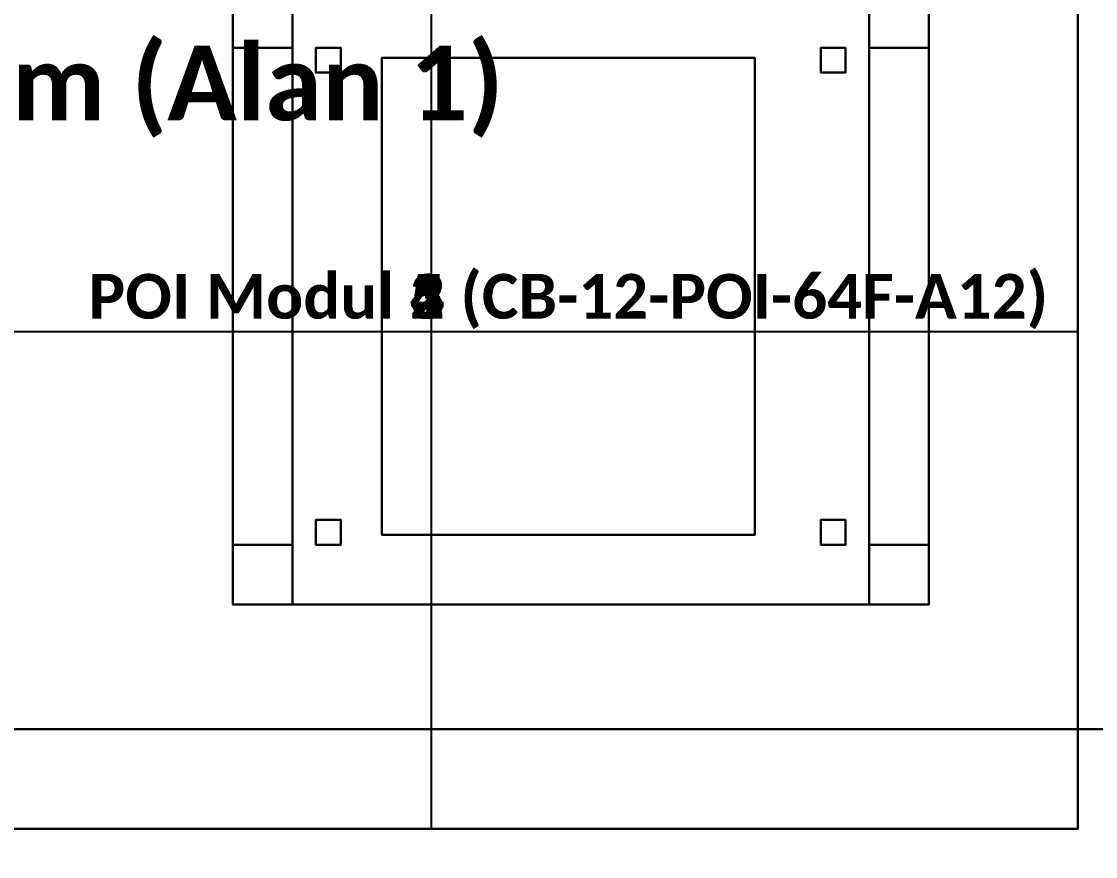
# Model space of a CAD drawing. Header units: metres. Extents: x -2.25 to 1.3, y -0.7 to 2.1.
# Drawn here: x -0.475 to 0.605, y 0.572 to 1.412 of the extents above; entities that cross this region are included whole.
import ezdxf
from ezdxf.enums import TextEntityAlignment as Align

# ---------------------------------------------------------------- set-up
doc = ezdxf.new("R2010")
doc.units = ezdxf.units.M
for name, color, linetype in [('BLOK_OZEL_PLATFORM', 140, 'CONTINUOUS'), ('EKP_POI_MODULLERI', 40, 'CONTINUOUS'), ('EKP_POI_TASIYICI_SASE', 30, 'CONTINUOUS')]:
    doc.layers.add(name, color=color, linetype=linetype)
doc.styles.get("Standard").update_dxf_attribs({"font": 'calibrib.ttf'})

msp = doc.modelspace()

# ---------------------------------------------------------------- linework, layer by layer
at = {"layer": 'BLOK_OZEL_PLATFORM'}
for p, q in [((-0.0625, 0.6, 1.216), (-0.0625, 2.1, 1.216)), ((0.5875, 0.6, -0.688), (0.5875, 2.1, -0.688)), ((0.5875, 0.6, 1.216), (0.5875, 2.1, 1.216)), ((-2.0125, 1.1, 1.216), (0.5875, 1.1, 1.216)), ((1.3, 0.7, -0.05), (-1.3, 0.7, -0.05)), ((1.3, 0.7), (-1.3, 0.7)), ((-2.0125, 0.6, -0.688), (0.5875, 0.6, -0.688)), ((-2.0125, 0.6, 1.216), (0.5875, 0.6, 1.216)), ((0.5875, 0.6, -0.688), (0.5875, 0.6, 1.216))]:
    msp.add_line(p, q, dxfattribs=at)
for points in [[(-2.0125, 0.6, -0.688), (0.5875, 0.6, -0.688), (0.5875, 2.1, -0.688), (-2.0125, 2.1, -0.688)], [(-2.0125, 0.6, 1.216), (0.5875, 0.6, 1.216), (0.5875, 2.1, 1.216), (-2.0125, 2.1, 1.216)], [(0.5875, 0.6, -0.688), (0.5875, 2.1, -0.688), (0.5875, 2.1, 1.216), (0.5875, 0.6, 1.216)], [(-1.3, -0.7, -0.05), (1.3, -0.7, -0.05), (1.3, 0.7, -0.05), (-1.3, 0.7, -0.05)], [(-1.3, -0.7), (1.3, -0.7), (1.3, 0.7), (-1.3, 0.7)], [(-1.3, 0.7, -0.05), (1.3, 0.7, -0.05), (1.3, 0.7), (-1.3, 0.7)], [(-2.0125, 0.6, -0.688), (0.5875, 0.6, -0.688), (0.5875, 0.6, 1.216), (-2.0125, 0.6, 1.216)]]:
    msp.add_3dface(points, dxfattribs=at)
at = {"layer": 'EKP_POI_MODULLERI'}
for p, q in [((0.2625, 1.3755, 0.1585), (-0.1125, 1.3755, 0.1585)), ((-0.1125, 1.3755, 0.1585), (-0.1125, 0.8955, 0.1585)), ((0.2625, 1.3755, 0.4225), (-0.1125, 1.3755, 0.4225)), ((-0.1125, 1.3755, 0.4225), (-0.1125, 0.8955, 0.4225)), ((-0.1125, 1.3755, 0.1585), (-0.1125, 1.3755, 0.4225)), ((0.2625, 1.3755, 0.4735), (-0.1125, 1.3755, 0.4735)), ((-0.1125, 1.3755, 0.4735), (-0.1125, 0.8955, 0.4735)), ((0.2625, 1.3755, 0.7375), (-0.1125, 1.3755, 0.7375)), ((-0.1125, 1.3755, 0.7375), (-0.1125, 0.8955, 0.7375)), ((-0.1125, 1.3755, 0.4735), (-0.1125, 1.3755, 0.7375)), ((0.2625, 1.3755, 0.7885), (-0.1125, 1.3755, 0.7885)), ((-0.1125, 1.3755, 0.7885), (-0.1125, 0.8955, 0.7885)), ((0.2625, 1.3755, 1.0525), (-0.1125, 1.3755, 1.0525)), ((-0.1125, 1.3755, 1.0525), (-0.1125, 0.8955, 1.0525)), ((-0.1125, 1.3755, 0.7885), (-0.1125, 1.3755, 1.0525)), ((0.2625, 1.3755, 1.1035), (-0.1125, 1.3755, 1.1035)), ((-0.1125, 1.3755, 1.1035), (-0.1125, 0.8955, 1.1035)), ((0.2625, 1.3755, 1.3675), (-0.1125, 1.3755, 1.3675)), ((-0.1125, 1.3755, 1.3675), (-0.1125, 0.8955, 1.3675)), ((-0.1125, 1.3755, 1.1035), (-0.1125, 1.3755, 1.3675)), ((0.2625, 1.3755, 1.4185), (-0.1125, 1.3755, 1.4185)), ((-0.1125, 1.3755, 1.4185), (-0.1125, 0.8955, 1.4185)), ((0.2625, 1.3755, 1.6825), (-0.1125, 1.3755, 1.6825)), ((-0.1125, 1.3755, 1.6825), (-0.1125, 0.8955, 1.6825)), ((-0.1125, 1.3755, 1.4185), (-0.1125, 1.3755, 1.6825)), ((0.2625, 0.8955, 0.1585), (0.2625, 1.3755, 0.1585)), ((0.2625, 0.8955, 0.4225), (0.2625, 1.3755, 0.4225)), ((0.2625, 1.3755, 0.1585), (0.2625, 1.3755, 0.4225)), ((0.2625, 0.8955, 0.4735), (0.2625, 1.3755, 0.4735)), ((0.2625, 0.8955, 0.7375), (0.2625, 1.3755, 0.7375)), ((0.2625, 1.3755, 0.4735), (0.2625, 1.3755, 0.7375)), ((0.2625, 0.8955, 0.7885), (0.2625, 1.3755, 0.7885)), ((0.2625, 0.8955, 1.0525), (0.2625, 1.3755, 1.0525)), ((0.2625, 1.3755, 0.7885), (0.2625, 1.3755, 1.0525)), ((0.2625, 0.8955, 1.1035), (0.2625, 1.3755, 1.1035)), ((0.2625, 0.8955, 1.3675), (0.2625, 1.3755, 1.3675)), ((0.2625, 1.3755, 1.1035), (0.2625, 1.3755, 1.3675)), ((0.2625, 0.8955, 1.4185), (0.2625, 1.3755, 1.4185)), ((0.2625, 0.8955, 1.6825), (0.2625, 1.3755, 1.6825)), ((0.2625, 1.3755, 1.4185), (0.2625, 1.3755, 1.6825)), ((-0.1125, 0.8955, 0.1585), (0.2625, 0.8955, 0.1585)), ((-0.1125, 0.8955, 0.4225), (0.2625, 0.8955, 0.4225)), ((-0.1125, 0.8955, 0.1585), (-0.1125, 0.8955, 0.4225)), ((-0.1125, 0.8955, 0.4735), (0.2625, 0.8955, 0.4735)), ((-0.1125, 0.8955, 0.7375), (0.2625, 0.8955, 0.7375)), ((-0.1125, 0.8955, 0.4735), (-0.1125, 0.8955, 0.7375)), ((-0.1125, 0.8955, 0.7885), (0.2625, 0.8955, 0.7885)), ((-0.1125, 0.8955, 1.0525), (0.2625, 0.8955, 1.0525)), ((-0.1125, 0.8955, 0.7885), (-0.1125, 0.8955, 1.0525)), ((-0.1125, 0.8955, 1.1035), (0.2625, 0.8955, 1.1035)), ((-0.1125, 0.8955, 1.3675), (0.2625, 0.8955, 1.3675)), ((-0.1125, 0.8955, 1.1035), (-0.1125, 0.8955, 1.3675)), ((-0.1125, 0.8955, 1.4185), (0.2625, 0.8955, 1.4185)), ((-0.1125, 0.8955, 1.6825), (0.2625, 0.8955, 1.6825)), ((-0.1125, 0.8955, 1.4185), (-0.1125, 0.8955, 1.6825)), ((0.2625, 0.8955, 0.1585), (0.2625, 0.8955, 0.4225)), ((0.2625, 0.8955, 0.4735), (0.2625, 0.8955, 0.7375)), ((0.2625, 0.8955, 0.7885), (0.2625, 0.8955, 1.0525)), ((0.2625, 0.8955, 1.1035), (0.2625, 0.8955, 1.3675)), ((0.2625, 0.8955, 1.4185), (0.2625, 0.8955, 1.6825))]:
    msp.add_line(p, q, dxfattribs=at)
for points in [[(-0.1125, 0.8955, 0.1585), (0.2625, 0.8955, 0.1585), (0.2625, 1.3755, 0.1585), (-0.1125, 1.3755, 0.1585)], [(-0.1125, 0.8955, 0.4225), (0.2625, 0.8955, 0.4225), (0.2625, 1.3755, 0.4225), (-0.1125, 1.3755, 0.4225)], [(-0.1125, 1.3755, 0.1585), (0.2625, 1.3755, 0.1585), (0.2625, 1.3755, 0.4225), (-0.1125, 1.3755, 0.4225)], [(-0.1125, 0.8955, 0.1585), (-0.1125, 1.3755, 0.1585), (-0.1125, 1.3755, 0.4225), (-0.1125, 0.8955, 0.4225)], [(-0.1125, 0.8955, 0.4735), (0.2625, 0.8955, 0.4735), (0.2625, 1.3755, 0.4735), (-0.1125, 1.3755, 0.4735)], [(-0.1125, 0.8955, 0.7375), (0.2625, 0.8955, 0.7375), (0.2625, 1.3755, 0.7375), (-0.1125, 1.3755, 0.7375)], [(-0.1125, 1.3755, 0.4735), (0.2625, 1.3755, 0.4735), (0.2625, 1.3755, 0.7375), (-0.1125, 1.3755, 0.7375)], [(-0.1125, 0.8955, 0.4735), (-0.1125, 1.3755, 0.4735), (-0.1125, 1.3755, 0.7375), (-0.1125, 0.8955, 0.7375)], [(-0.1125, 0.8955, 0.7885), (0.2625, 0.8955, 0.7885), (0.2625, 1.3755, 0.7885), (-0.1125, 1.3755, 0.7885)], [(-0.1125, 0.8955, 1.0525), (0.2625, 0.8955, 1.0525), (0.2625, 1.3755, 1.0525), (-0.1125, 1.3755, 1.0525)], [(-0.1125, 1.3755, 0.7885), (0.2625, 1.3755, 0.7885), (0.2625, 1.3755, 1.0525), (-0.1125, 1.3755, 1.0525)], [(-0.1125, 0.8955, 0.7885), (-0.1125, 1.3755, 0.7885), (-0.1125, 1.3755, 1.0525), (-0.1125, 0.8955, 1.0525)], [(-0.1125, 0.8955, 1.1035), (0.2625, 0.8955, 1.1035), (0.2625, 1.3755, 1.1035), (-0.1125, 1.3755, 1.1035)], [(-0.1125, 0.8955, 1.3675), (0.2625, 0.8955, 1.3675), (0.2625, 1.3755, 1.3675), (-0.1125, 1.3755, 1.3675)], [(-0.1125, 1.3755, 1.1035), (0.2625, 1.3755, 1.1035), (0.2625, 1.3755, 1.3675), (-0.1125, 1.3755, 1.3675)], [(-0.1125, 0.8955, 1.1035), (-0.1125, 1.3755, 1.1035), (-0.1125, 1.3755, 1.3675), (-0.1125, 0.8955, 1.3675)], [(-0.1125, 0.8955, 1.4185), (0.2625, 0.8955, 1.4185), (0.2625, 1.3755, 1.4185), (-0.1125, 1.3755, 1.4185)], [(-0.1125, 0.8955, 1.6825), (0.2625, 0.8955, 1.6825), (0.2625, 1.3755, 1.6825), (-0.1125, 1.3755, 1.6825)], [(-0.1125, 1.3755, 1.4185), (0.2625, 1.3755, 1.4185), (0.2625, 1.3755, 1.6825), (-0.1125, 1.3755, 1.6825)], [(-0.1125, 0.8955, 1.4185), (-0.1125, 1.3755, 1.4185), (-0.1125, 1.3755, 1.6825), (-0.1125, 0.8955, 1.6825)], [(0.2625, 0.8955, 0.1585), (0.2625, 1.3755, 0.1585), (0.2625, 1.3755, 0.4225), (0.2625, 0.8955, 0.4225)], [(0.2625, 0.8955, 0.4735), (0.2625, 1.3755, 0.4735), (0.2625, 1.3755, 0.7375), (0.2625, 0.8955, 0.7375)], [(0.2625, 0.8955, 0.7885), (0.2625, 1.3755, 0.7885), (0.2625, 1.3755, 1.0525), (0.2625, 0.8955, 1.0525)], [(0.2625, 0.8955, 1.1035), (0.2625, 1.3755, 1.1035), (0.2625, 1.3755, 1.3675), (0.2625, 0.8955, 1.3675)], [(0.2625, 0.8955, 1.4185), (0.2625, 1.3755, 1.4185), (0.2625, 1.3755, 1.6825), (0.2625, 0.8955, 1.6825)], [(-0.1125, 0.8955, 0.1585), (0.2625, 0.8955, 0.1585), (0.2625, 0.8955, 0.4225), (-0.1125, 0.8955, 0.4225)], [(-0.1125, 0.8955, 0.4735), (0.2625, 0.8955, 0.4735), (0.2625, 0.8955, 0.7375), (-0.1125, 0.8955, 0.7375)], [(-0.1125, 0.8955, 0.7885), (0.2625, 0.8955, 0.7885), (0.2625, 0.8955, 1.0525), (-0.1125, 0.8955, 1.0525)], [(-0.1125, 0.8955, 1.1035), (0.2625, 0.8955, 1.1035), (0.2625, 0.8955, 1.3675), (-0.1125, 0.8955, 1.3675)], [(-0.1125, 0.8955, 1.4185), (0.2625, 0.8955, 1.4185), (0.2625, 0.8955, 1.6825), (-0.1125, 0.8955, 1.6825)]]:
    msp.add_3dface(points, dxfattribs=at)
at = {"layer": 'EKP_POI_TASIYICI_SASE'}
for p, q in [((-0.2625, 1.4455), (-0.2625, 0.8255)), ((-0.2625, 1.4455, 0.1), (-0.2625, 0.8255, 0.1)), ((-0.2625, 1.4455, 0.1), (-0.2625, 1.3855, 0.1)), ((-0.2625, 1.4455, 1.72), (-0.2625, 1.3855, 1.72)), ((-0.2625, 1.4455, 1.72), (-0.2625, 0.8255, 1.72)), ((-0.2625, 1.4455, 1.78), (-0.2625, 0.8255, 1.78)), ((-0.2025, 1.3855, 0.1), (-0.2025, 1.4455, 0.1)), ((-0.2025, 1.3855, 1.72), (-0.2025, 1.4455, 1.72)), ((0.3775, 1.4455, 0.1), (0.3775, 1.3855, 0.1)), ((0.3775, 1.4455, 1.72), (0.3775, 1.3855, 1.72)), ((0.4375, 0.8255), (0.4375, 1.4455)), ((0.4375, 0.8255, 0.1), (0.4375, 1.4455, 0.1)), ((0.4375, 1.3855, 0.1), (0.4375, 1.4455, 0.1)), ((0.4375, 1.3855, 1.72), (0.4375, 1.4455, 1.72)), ((0.4375, 0.8255, 1.72), (0.4375, 1.4455, 1.72)), ((0.4375, 0.8255, 1.78), (0.4375, 1.4455, 1.78)), ((-0.2625, 1.3855, 0.1), (-0.2025, 1.3855, 0.1)), ((-0.2625, 1.3855, 1.72), (-0.2025, 1.3855, 1.72)), ((-0.2625, 1.3855, 0.1), (-0.2625, 1.3855, 1.72)), ((-0.2025, 1.3855, 0.14), (-0.2625, 1.3855, 0.14)), ((-0.2625, 1.3855, 0.14), (-0.2625, 0.8855, 0.14)), ((-0.2025, 1.3855, 0.18), (-0.2625, 1.3855, 0.18)), ((-0.2625, 1.3855, 0.18), (-0.2625, 0.8855, 0.18)), ((-0.2625, 1.3855, 0.14), (-0.2625, 1.3855, 0.18)), ((-0.2025, 1.3855, 0.89), (-0.2625, 1.3855, 0.89)), ((-0.2625, 1.3855, 0.89), (-0.2625, 0.8855, 0.89)), ((-0.2025, 1.3855, 0.93), (-0.2625, 1.3855, 0.93)), ((-0.2625, 1.3855, 0.93), (-0.2625, 0.8855, 0.93)), ((-0.2625, 1.3855, 0.89), (-0.2625, 1.3855, 0.93)), ((-0.2025, 1.3855, 1.66), (-0.2625, 1.3855, 1.66)), ((-0.2625, 1.3855, 1.66), (-0.2625, 0.8855, 1.66)), ((-0.2025, 1.3855, 1.7), (-0.2625, 1.3855, 1.7)), ((-0.2625, 1.3855, 1.7), (-0.2625, 0.8855, 1.7)), ((-0.2625, 1.3855, 1.66), (-0.2625, 1.3855, 1.7)), ((-0.2025, 1.3855, 0.1), (-0.2025, 1.3855, 1.72)), ((-0.2025, 0.8855, 0.14), (-0.2025, 1.3855, 0.14)), ((-0.2025, 0.8855, 0.18), (-0.2025, 1.3855, 0.18)), ((-0.2025, 1.3855, 0.14), (-0.2025, 1.3855, 0.18)), ((-0.2025, 0.8855, 0.89), (-0.2025, 1.3855, 0.89)), ((-0.2025, 0.8855, 0.93), (-0.2025, 1.3855, 0.93)), ((-0.2025, 1.3855, 0.89), (-0.2025, 1.3855, 0.93)), ((-0.2025, 0.8855, 1.66), (-0.2025, 1.3855, 1.66)), ((-0.2025, 0.8855, 1.7), (-0.2025, 1.3855, 1.7)), ((-0.2025, 1.3855, 1.66), (-0.2025, 1.3855, 1.7)), ((-0.1538, 1.3855, 0.1), (-0.1788, 1.3855, 0.1)), ((-0.1788, 1.3855, 0.1), (-0.1788, 1.3605, 0.1)), ((-0.1538, 1.3855, 1.72), (-0.1788, 1.3855, 1.72)), ((-0.1788, 1.3855, 1.72), (-0.1788, 1.3605, 1.72)), ((-0.1788, 1.3855, 0.1), (-0.1788, 1.3855, 1.72)), ((-0.1538, 1.3605, 0.1), (-0.1538, 1.3855, 0.1)), ((-0.1538, 1.3605, 1.72), (-0.1538, 1.3855, 1.72)), ((-0.1538, 1.3855, 0.1), (-0.1538, 1.3855, 1.72)), ((0.3538, 1.3855, 0.1), (0.3288, 1.3855, 0.1)), ((0.3288, 1.3855, 0.1), (0.3288, 1.3605, 0.1)), ((0.3538, 1.3855, 1.72), (0.3288, 1.3855, 1.72)), ((0.3288, 1.3855, 1.72), (0.3288, 1.3605, 1.72)), ((0.3288, 1.3855, 0.1), (0.3288, 1.3855, 1.72)), ((0.3538, 1.3605, 0.1), (0.3538, 1.3855, 0.1)), ((0.3538, 1.3605, 1.72), (0.3538, 1.3855, 1.72)), ((0.3538, 1.3855, 0.1), (0.3538, 1.3855, 1.72)), ((0.3775, 1.3855, 0.1), (0.4375, 1.3855, 0.1)), ((0.3775, 1.3855, 1.72), (0.4375, 1.3855, 1.72)), ((0.3775, 1.3855, 0.1), (0.3775, 1.3855, 1.72)), ((0.4375, 1.3855, 0.14), (0.3775, 1.3855, 0.14)), ((0.3775, 1.3855, 0.14), (0.3775, 0.8855, 0.14)), ((0.4375, 1.3855, 0.18), (0.3775, 1.3855, 0.18)), ((0.3775, 1.3855, 0.18), (0.3775, 0.8855, 0.18)), ((0.3775, 1.3855, 0.14), (0.3775, 1.3855, 0.18)), ((0.4375, 1.3855, 0.89), (0.3775, 1.3855, 0.89)), ((0.3775, 1.3855, 0.89), (0.3775, 0.8855, 0.89)), ((0.4375, 1.3855, 0.93), (0.3775, 1.3855, 0.93)), ((0.3775, 1.3855, 0.93), (0.3775, 0.8855, 0.93)), ((0.3775, 1.3855, 0.89), (0.3775, 1.3855, 0.93)), ((0.4375, 1.3855, 1.66), (0.3775, 1.3855, 1.66)), ((0.3775, 1.3855, 1.66), (0.3775, 0.8855, 1.66)), ((0.4375, 1.3855, 1.7), (0.3775, 1.3855, 1.7)), ((0.3775, 1.3855, 1.7), (0.3775, 0.8855, 1.7)), ((0.3775, 1.3855, 1.66), (0.3775, 1.3855, 1.7)), ((0.4375, 1.3855, 0.1), (0.4375, 1.3855, 1.72)), ((0.4375, 0.8855, 0.14), (0.4375, 1.3855, 0.14)), ((0.4375, 0.8855, 0.18), (0.4375, 1.3855, 0.18)), ((0.4375, 1.3855, 0.14), (0.4375, 1.3855, 0.18)), ((0.4375, 0.8855, 0.89), (0.4375, 1.3855, 0.89)), ((0.4375, 0.8855, 0.93), (0.4375, 1.3855, 0.93)), ((0.4375, 1.3855, 0.89), (0.4375, 1.3855, 0.93)), ((0.4375, 0.8855, 1.66), (0.4375, 1.3855, 1.66)), ((0.4375, 0.8855, 1.7), (0.4375, 1.3855, 1.7)), ((0.4375, 1.3855, 1.66), (0.4375, 1.3855, 1.7)), ((-0.1788, 1.3605, 0.1), (-0.1538, 1.3605, 0.1)), ((-0.1788, 1.3605, 1.72), (-0.1538, 1.3605, 1.72)), ((-0.1788, 1.3605, 0.1), (-0.1788, 1.3605, 1.72)), ((-0.1538, 1.3605, 0.1), (-0.1538, 1.3605, 1.72)), ((0.3288, 1.3605, 0.1), (0.3538, 1.3605, 0.1)), ((0.3288, 1.3605, 1.72), (0.3538, 1.3605, 1.72)), ((0.3288, 1.3605, 0.1), (0.3288, 1.3605, 1.72)), ((0.3538, 1.3605, 0.1), (0.3538, 1.3605, 1.72)), ((-0.1538, 0.9105, 0.1), (-0.1788, 0.9105, 0.1)), ((-0.1788, 0.9105, 0.1), (-0.1788, 0.8855, 0.1)), ((-0.1538, 0.9105, 1.72), (-0.1788, 0.9105, 1.72)), ((-0.1788, 0.9105, 1.72), (-0.1788, 0.8855, 1.72)), ((-0.1788, 0.9105, 0.1), (-0.1788, 0.9105, 1.72)), ((-0.1538, 0.8855, 0.1), (-0.1538, 0.9105, 0.1)), ((-0.1538, 0.8855, 1.72), (-0.1538, 0.9105, 1.72)), ((-0.1538, 0.9105, 0.1), (-0.1538, 0.9105, 1.72)), ((0.3538, 0.9105, 0.1), (0.3288, 0.9105, 0.1)), ((0.3288, 0.9105, 0.1), (0.3288, 0.8855, 0.1)), ((0.3538, 0.9105, 1.72), (0.3288, 0.9105, 1.72)), ((0.3288, 0.9105, 1.72), (0.3288, 0.8855, 1.72)), ((0.3288, 0.9105, 0.1), (0.3288, 0.9105, 1.72)), ((0.3538, 0.8855, 0.1), (0.3538, 0.9105, 0.1)), ((0.3538, 0.8855, 1.72), (0.3538, 0.9105, 1.72)), ((0.3538, 0.9105, 0.1), (0.3538, 0.9105, 1.72)), ((-0.2025, 0.8855, 0.1), (-0.2625, 0.8855, 0.1)), ((-0.2625, 0.8855, 0.1), (-0.2625, 0.8255, 0.1)), ((-0.2025, 0.8855, 1.72), (-0.2625, 0.8855, 1.72)), ((-0.2625, 0.8855, 1.72), (-0.2625, 0.8255, 1.72)), ((-0.2625, 0.8855, 0.1), (-0.2625, 0.8855, 1.72)), ((-0.2625, 0.8855, 0.14), (-0.2025, 0.8855, 0.14)), ((-0.2625, 0.8855, 0.18), (-0.2025, 0.8855, 0.18)), ((-0.2625, 0.8855, 0.14), (-0.2625, 0.8855, 0.18)), ((-0.2625, 0.8855, 0.89), (-0.2025, 0.8855, 0.89)), ((-0.2625, 0.8855, 0.93), (-0.2025, 0.8855, 0.93)), ((-0.2625, 0.8855, 0.89), (-0.2625, 0.8855, 0.93)), ((-0.2625, 0.8855, 1.66), (-0.2025, 0.8855, 1.66)), ((-0.2625, 0.8855, 1.7), (-0.2025, 0.8855, 1.7)), ((-0.2625, 0.8855, 1.66), (-0.2625, 0.8855, 1.7)), ((-0.2025, 0.8255, 0.1), (-0.2025, 0.8855, 0.1)), ((-0.2025, 0.8255, 1.72), (-0.2025, 0.8855, 1.72)), ((-0.2025, 0.8855, 0.1), (-0.2025, 0.8855, 1.72)), ((-0.2025, 0.8855, 0.14), (-0.2025, 0.8855, 0.18)), ((-0.2025, 0.8855, 0.89), (-0.2025, 0.8855, 0.93)), ((-0.2025, 0.8855, 1.66), (-0.2025, 0.8855, 1.7)), ((-0.1788, 0.8855, 0.1), (-0.1538, 0.8855, 0.1)), ((-0.1788, 0.8855, 1.72), (-0.1538, 0.8855, 1.72)), ((-0.1788, 0.8855, 0.1), (-0.1788, 0.8855, 1.72)), ((-0.1538, 0.8855, 0.1), (-0.1538, 0.8855, 1.72)), ((0.3288, 0.8855, 0.1), (0.3538, 0.8855, 0.1)), ((0.3288, 0.8855, 1.72), (0.3538, 0.8855, 1.72)), ((0.3288, 0.8855, 0.1), (0.3288, 0.8855, 1.72)), ((0.3538, 0.8855, 0.1), (0.3538, 0.8855, 1.72)), ((0.4375, 0.8855, 0.1), (0.3775, 0.8855, 0.1)), ((0.3775, 0.8855, 0.1), (0.3775, 0.8255, 0.1)), ((0.4375, 0.8855, 1.72), (0.3775, 0.8855, 1.72)), ((0.3775, 0.8855, 1.72), (0.3775, 0.8255, 1.72)), ((0.3775, 0.8855, 0.1), (0.3775, 0.8855, 1.72)), ((0.3775, 0.8855, 0.14), (0.4375, 0.8855, 0.14)), ((0.3775, 0.8855, 0.18), (0.4375, 0.8855, 0.18)), ((0.3775, 0.8855, 0.14), (0.3775, 0.8855, 0.18)), ((0.3775, 0.8855, 0.89), (0.4375, 0.8855, 0.89)), ((0.3775, 0.8855, 0.93), (0.4375, 0.8855, 0.93)), ((0.3775, 0.8855, 0.89), (0.3775, 0.8855, 0.93)), ((0.3775, 0.8855, 1.66), (0.4375, 0.8855, 1.66)), ((0.3775, 0.8855, 1.7), (0.4375, 0.8855, 1.7)), ((0.3775, 0.8855, 1.66), (0.3775, 0.8855, 1.7)), ((0.4375, 0.8255, 0.1), (0.4375, 0.8855, 0.1)), ((0.4375, 0.8255, 1.72), (0.4375, 0.8855, 1.72)), ((0.4375, 0.8855, 0.1), (0.4375, 0.8855, 1.72)), ((0.4375, 0.8855, 0.14), (0.4375, 0.8855, 0.18)), ((0.4375, 0.8855, 0.89), (0.4375, 0.8855, 0.93)), ((0.4375, 0.8855, 1.66), (0.4375, 0.8855, 1.7)), ((-0.2625, 0.8255), (0.4375, 0.8255)), ((-0.2625, 0.8255, 0.1), (0.4375, 0.8255, 0.1)), ((-0.2625, 0.8255), (-0.2625, 0.8255, 0.1)), ((-0.2625, 0.8255, 0.1), (-0.2025, 0.8255, 0.1)), ((-0.2625, 0.8255, 1.72), (-0.2025, 0.8255, 1.72)), ((-0.2625, 0.8255, 0.1), (-0.2625, 0.8255, 1.72)), ((-0.2625, 0.8255, 1.72), (0.4375, 0.8255, 1.72)), ((-0.2625, 0.8255, 1.78), (0.4375, 0.8255, 1.78)), ((-0.2625, 0.8255, 1.72), (-0.2625, 0.8255, 1.78)), ((-0.2025, 0.8255, 0.1), (-0.2025, 0.8255, 1.72)), ((0.3775, 0.8255, 0.1), (0.4375, 0.8255, 0.1)), ((0.3775, 0.8255, 1.72), (0.4375, 0.8255, 1.72)), ((0.3775, 0.8255, 0.1), (0.3775, 0.8255, 1.72)), ((0.4375, 0.8255), (0.4375, 0.8255, 0.1)), ((0.4375, 0.8255, 0.1), (0.4375, 0.8255, 1.72)), ((0.4375, 0.8255, 1.72), (0.4375, 0.8255, 1.78))]:
    msp.add_line(p, q, dxfattribs=at)
for points in [[(-0.2625, 0.8255), (0.4375, 0.8255), (0.4375, 1.4455), (-0.2625, 1.4455)], [(-0.2625, 0.8255, 0.1), (0.4375, 0.8255, 0.1), (0.4375, 1.4455, 0.1), (-0.2625, 1.4455, 0.1)], [(-0.2625, 0.8255), (-0.2625, 1.4455), (-0.2625, 1.4455, 0.1), (-0.2625, 0.8255, 0.1)], [(-0.2625, 1.3855, 0.1), (-0.2025, 1.3855, 0.1), (-0.2025, 1.4455, 0.1), (-0.2625, 1.4455, 0.1)], [(-0.2625, 1.3855, 1.72), (-0.2025, 1.3855, 1.72), (-0.2025, 1.4455, 1.72), (-0.2625, 1.4455, 1.72)], [(-0.2625, 1.3855, 0.1), (-0.2625, 1.4455, 0.1), (-0.2625, 1.4455, 1.72), (-0.2625, 1.3855, 1.72)], [(-0.2625, 0.8255, 1.72), (0.4375, 0.8255, 1.72), (0.4375, 1.4455, 1.72), (-0.2625, 1.4455, 1.72)], [(-0.2625, 0.8255, 1.78), (0.4375, 0.8255, 1.78), (0.4375, 1.4455, 1.78), (-0.2625, 1.4455, 1.78)], [(-0.2625, 0.8255, 1.72), (-0.2625, 1.4455, 1.72), (-0.2625, 1.4455, 1.78), (-0.2625, 0.8255, 1.78)], [(-0.2025, 1.3855, 0.1), (-0.2025, 1.4455, 0.1), (-0.2025, 1.4455, 1.72), (-0.2025, 1.3855, 1.72)], [(0.3775, 1.3855, 0.1), (0.4375, 1.3855, 0.1), (0.4375, 1.4455, 0.1), (0.3775, 1.4455, 0.1)], [(0.3775, 1.3855, 1.72), (0.4375, 1.3855, 1.72), (0.4375, 1.4455, 1.72), (0.3775, 1.4455, 1.72)], [(0.3775, 1.3855, 0.1), (0.3775, 1.4455, 0.1), (0.3775, 1.4455, 1.72), (0.3775, 1.3855, 1.72)], [(0.4375, 0.8255), (0.4375, 1.4455), (0.4375, 1.4455, 0.1), (0.4375, 0.8255, 0.1)], [(0.4375, 1.3855, 0.1), (0.4375, 1.4455, 0.1), (0.4375, 1.4455, 1.72), (0.4375, 1.3855, 1.72)], [(0.4375, 0.8255, 1.72), (0.4375, 1.4455, 1.72), (0.4375, 1.4455, 1.78), (0.4375, 0.8255, 1.78)], [(-0.2625, 1.3855, 0.1), (-0.2025, 1.3855, 0.1), (-0.2025, 1.3855, 1.72), (-0.2625, 1.3855, 1.72)], [(-0.2625, 0.8855, 0.14), (-0.2025, 0.8855, 0.14), (-0.2025, 1.3855, 0.14), (-0.2625, 1.3855, 0.14)], [(-0.2625, 0.8855, 0.18), (-0.2025, 0.8855, 0.18), (-0.2025, 1.3855, 0.18), (-0.2625, 1.3855, 0.18)], [(-0.2625, 1.3855, 0.14), (-0.2025, 1.3855, 0.14), (-0.2025, 1.3855, 0.18), (-0.2625, 1.3855, 0.18)], [(-0.2625, 0.8855, 0.14), (-0.2625, 1.3855, 0.14), (-0.2625, 1.3855, 0.18), (-0.2625, 0.8855, 0.18)], [(-0.2625, 0.8855, 0.89), (-0.2025, 0.8855, 0.89), (-0.2025, 1.3855, 0.89), (-0.2625, 1.3855, 0.89)], [(-0.2625, 0.8855, 0.93), (-0.2025, 0.8855, 0.93), (-0.2025, 1.3855, 0.93), (-0.2625, 1.3855, 0.93)], [(-0.2625, 1.3855, 0.89), (-0.2025, 1.3855, 0.89), (-0.2025, 1.3855, 0.93), (-0.2625, 1.3855, 0.93)], [(-0.2625, 0.8855, 0.89), (-0.2625, 1.3855, 0.89), (-0.2625, 1.3855, 0.93), (-0.2625, 0.8855, 0.93)], [(-0.2625, 0.8855, 1.66), (-0.2025, 0.8855, 1.66), (-0.2025, 1.3855, 1.66), (-0.2625, 1.3855, 1.66)], [(-0.2625, 0.8855, 1.7), (-0.2025, 0.8855, 1.7), (-0.2025, 1.3855, 1.7), (-0.2625, 1.3855, 1.7)], [(-0.2625, 1.3855, 1.66), (-0.2025, 1.3855, 1.66), (-0.2025, 1.3855, 1.7), (-0.2625, 1.3855, 1.7)], [(-0.2625, 0.8855, 1.66), (-0.2625, 1.3855, 1.66), (-0.2625, 1.3855, 1.7), (-0.2625, 0.8855, 1.7)], [(-0.2025, 0.8855, 0.14), (-0.2025, 1.3855, 0.14), (-0.2025, 1.3855, 0.18), (-0.2025, 0.8855, 0.18)], [(-0.2025, 0.8855, 0.89), (-0.2025, 1.3855, 0.89), (-0.2025, 1.3855, 0.93), (-0.2025, 0.8855, 0.93)], [(-0.2025, 0.8855, 1.66), (-0.2025, 1.3855, 1.66), (-0.2025, 1.3855, 1.7), (-0.2025, 0.8855, 1.7)], [(-0.1788, 1.3605, 0.1), (-0.1538, 1.3605, 0.1), (-0.1538, 1.3855, 0.1), (-0.1788, 1.3855, 0.1)], [(-0.1788, 1.3605, 1.72), (-0.1538, 1.3605, 1.72), (-0.1538, 1.3855, 1.72), (-0.1788, 1.3855, 1.72)], [(-0.1788, 1.3855, 0.1), (-0.1538, 1.3855, 0.1), (-0.1538, 1.3855, 1.72), (-0.1788, 1.3855, 1.72)], [(-0.1788, 1.3605, 0.1), (-0.1788, 1.3855, 0.1), (-0.1788, 1.3855, 1.72), (-0.1788, 1.3605, 1.72)], [(-0.1538, 1.3605, 0.1), (-0.1538, 1.3855, 0.1), (-0.1538, 1.3855, 1.72), (-0.1538, 1.3605, 1.72)], [(0.3288, 1.3605, 0.1), (0.3538, 1.3605, 0.1), (0.3538, 1.3855, 0.1), (0.3288, 1.3855, 0.1)], [(0.3288, 1.3605, 1.72), (0.3538, 1.3605, 1.72), (0.3538, 1.3855, 1.72), (0.3288, 1.3855, 1.72)], [(0.3288, 1.3855, 0.1), (0.3538, 1.3855, 0.1), (0.3538, 1.3855, 1.72), (0.3288, 1.3855, 1.72)], [(0.3288, 1.3605, 0.1), (0.3288, 1.3855, 0.1), (0.3288, 1.3855, 1.72), (0.3288, 1.3605, 1.72)], [(0.3538, 1.3605, 0.1), (0.3538, 1.3855, 0.1), (0.3538, 1.3855, 1.72), (0.3538, 1.3605, 1.72)], [(0.3775, 1.3855, 0.1), (0.4375, 1.3855, 0.1), (0.4375, 1.3855, 1.72), (0.3775, 1.3855, 1.72)], [(0.3775, 0.8855, 0.14), (0.4375, 0.8855, 0.14), (0.4375, 1.3855, 0.14), (0.3775, 1.3855, 0.14)], [(0.3775, 0.8855, 0.18), (0.4375, 0.8855, 0.18), (0.4375, 1.3855, 0.18), (0.3775, 1.3855, 0.18)], [(0.3775, 1.3855, 0.14), (0.4375, 1.3855, 0.14), (0.4375, 1.3855, 0.18), (0.3775, 1.3855, 0.18)], [(0.3775, 0.8855, 0.14), (0.3775, 1.3855, 0.14), (0.3775, 1.3855, 0.18), (0.3775, 0.8855, 0.18)], [(0.3775, 0.8855, 0.89), (0.4375, 0.8855, 0.89), (0.4375, 1.3855, 0.89), (0.3775, 1.3855, 0.89)], [(0.3775, 0.8855, 0.93), (0.4375, 0.8855, 0.93), (0.4375, 1.3855, 0.93), (0.3775, 1.3855, 0.93)], [(0.3775, 1.3855, 0.89), (0.4375, 1.3855, 0.89), (0.4375, 1.3855, 0.93), (0.3775, 1.3855, 0.93)], [(0.3775, 0.8855, 0.89), (0.3775, 1.3855, 0.89), (0.3775, 1.3855, 0.93), (0.3775, 0.8855, 0.93)], [(0.3775, 0.8855, 1.66), (0.4375, 0.8855, 1.66), (0.4375, 1.3855, 1.66), (0.3775, 1.3855, 1.66)], [(0.3775, 0.8855, 1.7), (0.4375, 0.8855, 1.7), (0.4375, 1.3855, 1.7), (0.3775, 1.3855, 1.7)], [(0.3775, 1.3855, 1.66), (0.4375, 1.3855, 1.66), (0.4375, 1.3855, 1.7), (0.3775, 1.3855, 1.7)], [(0.3775, 0.8855, 1.66), (0.3775, 1.3855, 1.66), (0.3775, 1.3855, 1.7), (0.3775, 0.8855, 1.7)], [(0.4375, 0.8855, 0.14), (0.4375, 1.3855, 0.14), (0.4375, 1.3855, 0.18), (0.4375, 0.8855, 0.18)], [(0.4375, 0.8855, 0.89), (0.4375, 1.3855, 0.89), (0.4375, 1.3855, 0.93), (0.4375, 0.8855, 0.93)], [(0.4375, 0.8855, 1.66), (0.4375, 1.3855, 1.66), (0.4375, 1.3855, 1.7), (0.4375, 0.8855, 1.7)], [(-0.1788, 1.3605, 0.1), (-0.1538, 1.3605, 0.1), (-0.1538, 1.3605, 1.72), (-0.1788, 1.3605, 1.72)], [(0.3288, 1.3605, 0.1), (0.3538, 1.3605, 0.1), (0.3538, 1.3605, 1.72), (0.3288, 1.3605, 1.72)], [(-0.1788, 0.8855, 0.1), (-0.1538, 0.8855, 0.1), (-0.1538, 0.9105, 0.1), (-0.1788, 0.9105, 0.1)], [(-0.1788, 0.8855, 1.72), (-0.1538, 0.8855, 1.72), (-0.1538, 0.9105, 1.72), (-0.1788, 0.9105, 1.72)], [(-0.1788, 0.9105, 0.1), (-0.1538, 0.9105, 0.1), (-0.1538, 0.9105, 1.72), (-0.1788, 0.9105, 1.72)], [(-0.1788, 0.8855, 0.1), (-0.1788, 0.9105, 0.1), (-0.1788, 0.9105, 1.72), (-0.1788, 0.8855, 1.72)], [(-0.1538, 0.8855, 0.1), (-0.1538, 0.9105, 0.1), (-0.1538, 0.9105, 1.72), (-0.1538, 0.8855, 1.72)], [(0.3288, 0.8855, 0.1), (0.3538, 0.8855, 0.1), (0.3538, 0.9105, 0.1), (0.3288, 0.9105, 0.1)], [(0.3288, 0.8855, 1.72), (0.3538, 0.8855, 1.72), (0.3538, 0.9105, 1.72), (0.3288, 0.9105, 1.72)], [(0.3288, 0.9105, 0.1), (0.3538, 0.9105, 0.1), (0.3538, 0.9105, 1.72), (0.3288, 0.9105, 1.72)], [(0.3288, 0.8855, 0.1), (0.3288, 0.9105, 0.1), (0.3288, 0.9105, 1.72), (0.3288, 0.8855, 1.72)], [(0.3538, 0.8855, 0.1), (0.3538, 0.9105, 0.1), (0.3538, 0.9105, 1.72), (0.3538, 0.8855, 1.72)], [(-0.2625, 0.8255, 0.1), (-0.2025, 0.8255, 0.1), (-0.2025, 0.8855, 0.1), (-0.2625, 0.8855, 0.1)], [(-0.2625, 0.8255, 1.72), (-0.2025, 0.8255, 1.72), (-0.2025, 0.8855, 1.72), (-0.2625, 0.8855, 1.72)], [(-0.2625, 0.8855, 0.1), (-0.2025, 0.8855, 0.1), (-0.2025, 0.8855, 1.72), (-0.2625, 0.8855, 1.72)], [(-0.2625, 0.8255, 0.1), (-0.2625, 0.8855, 0.1), (-0.2625, 0.8855, 1.72), (-0.2625, 0.8255, 1.72)], [(-0.2625, 0.8855, 0.14), (-0.2025, 0.8855, 0.14), (-0.2025, 0.8855, 0.18), (-0.2625, 0.8855, 0.18)], [(-0.2625, 0.8855, 0.89), (-0.2025, 0.8855, 0.89), (-0.2025, 0.8855, 0.93), (-0.2625, 0.8855, 0.93)], [(-0.2625, 0.8855, 1.66), (-0.2025, 0.8855, 1.66), (-0.2025, 0.8855, 1.7), (-0.2625, 0.8855, 1.7)], [(-0.2025, 0.8255, 0.1), (-0.2025, 0.8855, 0.1), (-0.2025, 0.8855, 1.72), (-0.2025, 0.8255, 1.72)], [(-0.1788, 0.8855, 0.1), (-0.1538, 0.8855, 0.1), (-0.1538, 0.8855, 1.72), (-0.1788, 0.8855, 1.72)], [(0.3288, 0.8855, 0.1), (0.3538, 0.8855, 0.1), (0.3538, 0.8855, 1.72), (0.3288, 0.8855, 1.72)], [(0.3775, 0.8255, 0.1), (0.4375, 0.8255, 0.1), (0.4375, 0.8855, 0.1), (0.3775, 0.8855, 0.1)], [(0.3775, 0.8255, 1.72), (0.4375, 0.8255, 1.72), (0.4375, 0.8855, 1.72), (0.3775, 0.8855, 1.72)], [(0.3775, 0.8855, 0.1), (0.4375, 0.8855, 0.1), (0.4375, 0.8855, 1.72), (0.3775, 0.8855, 1.72)], [(0.3775, 0.8255, 0.1), (0.3775, 0.8855, 0.1), (0.3775, 0.8855, 1.72), (0.3775, 0.8255, 1.72)], [(0.3775, 0.8855, 0.14), (0.4375, 0.8855, 0.14), (0.4375, 0.8855, 0.18), (0.3775, 0.8855, 0.18)], [(0.3775, 0.8855, 0.89), (0.4375, 0.8855, 0.89), (0.4375, 0.8855, 0.93), (0.3775, 0.8855, 0.93)], [(0.3775, 0.8855, 1.66), (0.4375, 0.8855, 1.66), (0.4375, 0.8855, 1.7), (0.3775, 0.8855, 1.7)], [(0.4375, 0.8255, 0.1), (0.4375, 0.8855, 0.1), (0.4375, 0.8855, 1.72), (0.4375, 0.8255, 1.72)], [(-0.2625, 0.8255), (0.4375, 0.8255), (0.4375, 0.8255, 0.1), (-0.2625, 0.8255, 0.1)], [(-0.2625, 0.8255, 0.1), (-0.2025, 0.8255, 0.1), (-0.2025, 0.8255, 1.72), (-0.2625, 0.8255, 1.72)], [(-0.2625, 0.8255, 1.72), (0.4375, 0.8255, 1.72), (0.4375, 0.8255, 1.78), (-0.2625, 0.8255, 1.78)], [(0.3775, 0.8255, 0.1), (0.4375, 0.8255, 0.1), (0.4375, 0.8255, 1.72), (0.3775, 0.8255, 1.72)]]:
    msp.add_3dface(points, dxfattribs=at)

# ---------------------------------------------------------------- texts
at = {"layer": 'BLOK_OZEL_PLATFORM'}
msp.add_text('RRU Saha Blok 140cm (Alan 1)', height=0.075, dxfattribs=at).set_placement((-0.7125, 1.35), align=Align.MIDDLE_CENTER)
at = {"layer": 'EKP_POI_MODULLERI'}
for s in ['POI Modul 1 (CB-12-POI-64F-A12)', 'POI Modul 2 (CB-12-POI-64F-A12)', 'POI Modul 3 (CB-12-POI-64F-A12)', 'POI Modul 4 (CB-12-POI-64F-A12)', 'POI Modul 5 (CB-12-POI-64F-A12)']:
    msp.add_text(s, height=0.045, dxfattribs=at).set_placement((0.075, 1.1355), align=Align.MIDDLE_CENTER)

doc.saveas('drawing.dxf')
